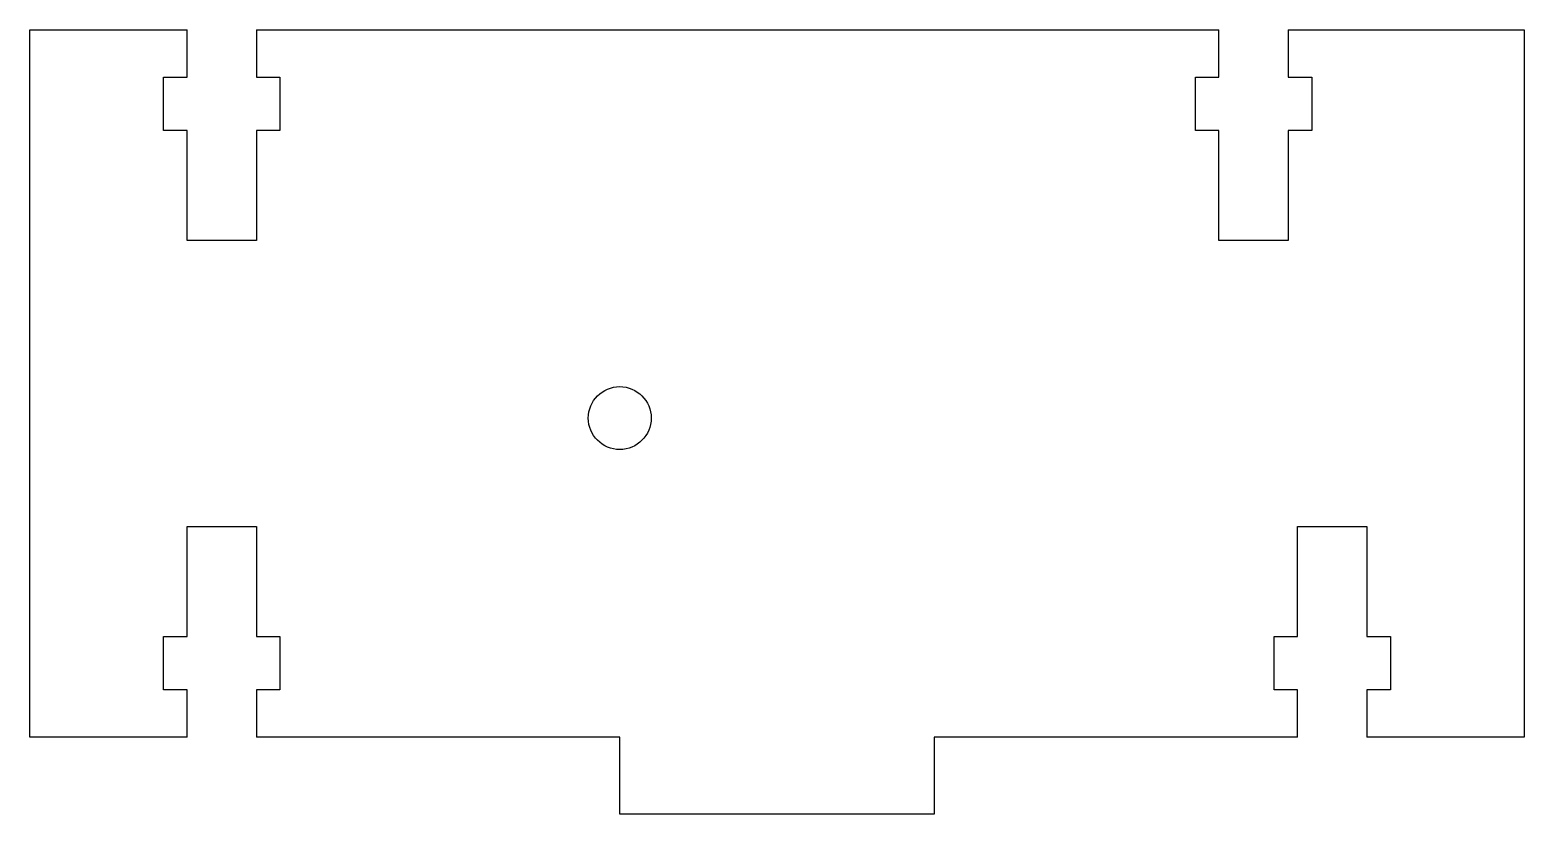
# Model space of a CAD drawing. Header units: millimetres. Extents: x -47.5 to 47.5, y -27.4 to 22.5.
import ezdxf

# ---------------------------------------------------------------- set-up
doc = ezdxf.new("R2010")
doc.units = ezdxf.units.MM

msp = doc.modelspace()

# ---------------------------------------------------------------- linework, layer by layer
at = {"color": 7, "linetype": 'Continuous', "lineweight": 25}
for p, q in [((-47.5, 22.5), (-37.5, 22.5)), ((-47.5, -22.5), (-47.5, 22.5)), ((-37.5, 19.5), (-37.5, 22.5)), ((-33.1, 22.5), (-33.1, 19.5)), ((-33.1, 22.5), (28.1, 22.5)), ((28.1, 19.5), (28.1, 22.5)), ((32.5, 22.5), (32.5, 19.5)), ((32.5, 22.5), (47.5, 22.5)), ((47.5, 22.5), (47.5, -22.5)), ((-39, 19.5), (-37.5, 19.5)), ((-39, 16.1), (-39, 19.5)), ((-33.1, 19.5), (-31.6, 19.5)), ((-31.6, 19.5), (-31.6, 16.1)), ((26.6, 19.5), (28.1, 19.5)), ((26.6, 16.1), (26.6, 19.5)), ((32.5, 19.5), (34, 19.5)), ((34, 19.5), (34, 16.1)), ((-37.5, 16.1), (-39, 16.1)), ((-37.5, 9.1), (-37.5, 16.1)), ((-33.1, 16.1), (-33.1, 9.1)), ((-31.6, 16.1), (-33.1, 16.1)), ((28.1, 16.1), (26.6, 16.1)), ((28.1, 9.1), (28.1, 16.1)), ((32.5, 16.1), (32.5, 9.1)), ((34, 16.1), (32.5, 16.1)), ((-33.1, 9.1), (-37.5, 9.1)), ((32.5, 9.1), (28.1, 9.1)), ((-37.5, -9.1), (-33.1, -9.1)), ((-37.5, -16.1), (-37.5, -9.1)), ((-33.1, -9.1), (-33.1, -16.1)), ((33.1, -9.1), (37.5, -9.1)), ((33.1, -16.1), (33.1, -9.1)), ((37.5, -9.1), (37.5, -16.1)), ((-39, -16.1), (-37.5, -16.1)), ((-39, -19.5), (-39, -16.1)), ((-33.1, -16.1), (-31.6, -16.1)), ((-31.6, -16.1), (-31.6, -19.5)), ((31.6, -16.1), (33.1, -16.1)), ((31.6, -19.5), (31.6, -16.1)), ((37.5, -16.1), (39, -16.1)), ((39, -16.1), (39, -19.5)), ((-37.5, -19.5), (-39, -19.5)), ((-37.5, -22.5), (-37.5, -19.5)), ((-33.1, -19.5), (-33.1, -22.5)), ((-31.6, -19.5), (-33.1, -19.5)), ((33.1, -19.5), (31.6, -19.5)), ((33.1, -22.5), (33.1, -19.5)), ((37.5, -19.5), (37.5, -22.5)), ((39, -19.5), (37.5, -19.5)), ((-37.5, -22.5), (-47.5, -22.5)), ((-10, -22.5), (-33.1, -22.5)), ((-10, -27.4), (-10, -22.5)), ((10, -22.5), (10, -27.4)), ((33.1, -22.5), (10, -22.5)), ((47.5, -22.5), (37.5, -22.5)), ((10, -27.4), (-10, -27.4))]:
    msp.add_line(p, q, dxfattribs=at)
msp.add_circle((-10, -2.2), 2, dxfattribs=at)

doc.saveas('drawing.dxf')
